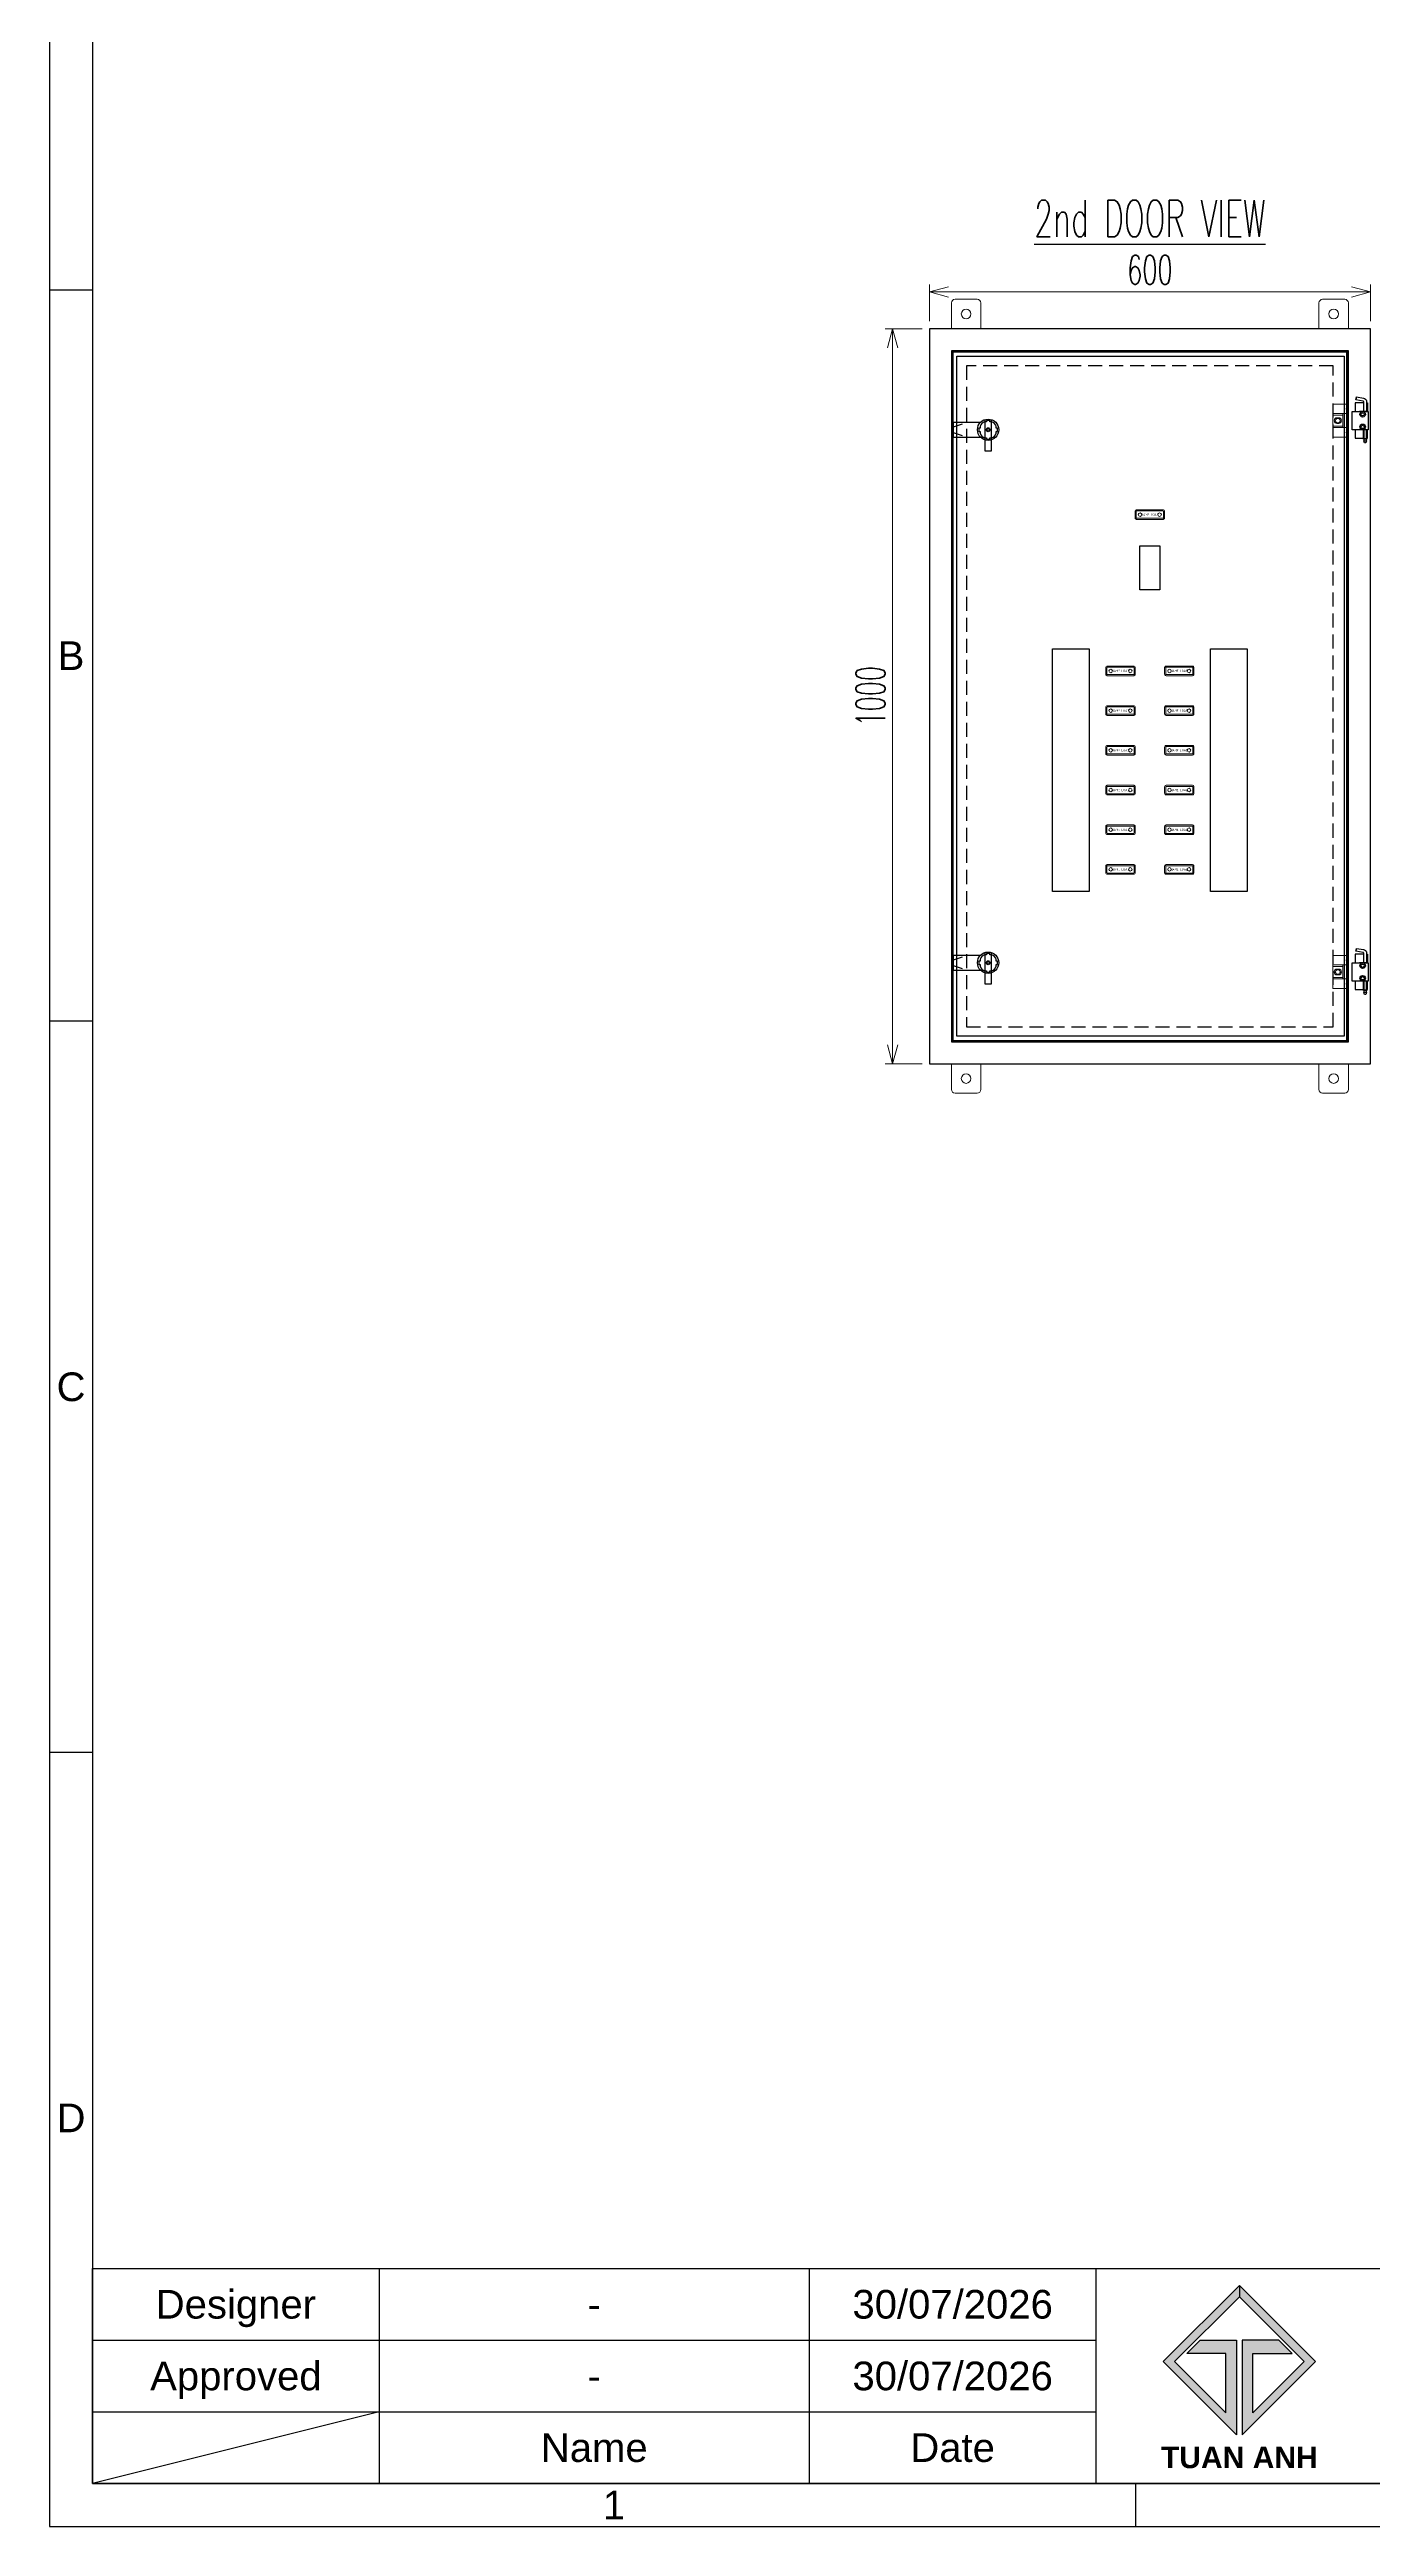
# Model space of a CAD drawing. Header units: millimetres. Extents: x 28713 to 59118, y -54378 to -19615.
# Drawn here: x 33873 to 35673, y -54378 to -51009 of the extents above; entities that cross this region are included whole.
import ezdxf
from ezdxf.enums import TextEntityAlignment as Align

# ---------------------------------------------------------------- set-up
doc = ezdxf.new("R2010")
doc.units = ezdxf.units.MM
doc.header["$LTSCALE"] = 3
doc.linetypes.add('ACAD_ISO04W100', pattern=[30, 24, -3, 0, -3])
doc.linetypes.add('HIDDEN', pattern=[9.525, 6.35, -3.175])
doc.layers.add('0 TĂNG CỨNG', color=7, linetype='Continuous', lineweight=15)
for name, color, linetype in [('@.TEXT', 7, 'Continuous'), ('@.VISIBLE', 7, 'Continuous'), ('centerline', 6, 'ACAD_ISO04W100'), ('dim', 7, 'Continuous'), ('EQUIPMENT', 4, 'Continuous'), ('equipments', 2, 'Continuous')]:
    doc.layers.add(name, color=color, linetype=linetype)
doc.styles.add('Ann_w01', font='romans.shx', dxfattribs={"width": 0.6, "bigfont": 'chineset.shx'})
doc.styles.add('Arial', font='arial.ttf')
doc.styles.add('WD_IEC', font='isocp2.shx')
doc.dimstyles.new('Dim 01_SC20', dxfattribs={"dimscale": 20, "dimtxt": 2, "dimasz": 1.3, "dimexe": 0.5, "dimexo": 0.5, "dimgap": 0.5, "dimtad": 1, "dimdec": 1, "dimzin": 12, "dimdsep": 46, "dimtxsty": 'Ann_w01', "dimblk": 'OPEN30', "dimcen": 1.5, "dimclrd": 6, "dimclre": 6, "dimclrt": 3, "dimadec": 1, "dimazin": 3, "dimtm": 1e-09, "dimtfac": 1, "dimtdec": 1, "dimtix": 1, "dimtmove": 0, "dimatfit": 3, "dimldrblk": 'OPEN30', "dimfxl": 1, "dimtolj": 1, "dimlwd": 20, "dimlwe": 20, "dimarcsym": 0})

# ---------------------------------------------------------------- blocks, each defined once
blk = doc.blocks.new('A$C4dbb82d6')
at = {"layer": '@.VISIBLE'}
h = blk.add_hatch(color=30, dxfattribs=at)
h.dxf.hatch_style = 1
h.paths.add_polyline_path([(0.21, 4.97), (3.62, 1.56), (3.62, 5.97), (1.92, 5.97), (1.3, 5.35), (3.12, 5.35), (3.12, 2.59), (0.74, 4.97), (3.75, 7.98), (3.75, 8.51)])
h = blk.add_hatch(color=150, dxfattribs=at)
h.dxf.hatch_style = 1
h.paths.add_polyline_path([(6.76, 4.97), (4.37, 2.59), (4.37, 5.35), (6.2, 5.35), (5.58, 5.97), (3.88, 5.97), (3.88, 1.56), (7.29, 4.97), (3.75, 8.51), (3.75, 7.98)])
at = {"layer": '@.VISIBLE', "color": 30}
blk.add_lwpolyline([(3.62, 5.97), (3.62, 1.56), (0.21, 4.97), (3.75, 8.51), (3.75, 7.98), (0.74, 4.97), (3.12, 2.59), (3.12, 5.35), (1.3, 5.35), (1.92, 5.97)], close=True, dxfattribs=at)
at = {"layer": '@.VISIBLE', "color": 150}
blk.add_lwpolyline([(3.88, 5.97), (3.88, 1.56), (7.29, 4.97), (3.75, 8.51), (3.75, 7.98), (6.76, 4.97), (4.37, 2.59), (4.37, 5.35), (6.2, 5.35), (5.58, 5.97)], close=True, dxfattribs=at)
at = {"layer": '@.VISIBLE', "color": 30, "insert": (3.75, 0.51), "char_height": 1, "attachment_point": 5, "style": 'Ann_w01'}
blk.add_mtext_dynamic_manual_height_columns('{\\fArial|b1|i0|c0|p34;\\W1;TUAN ANH}', width=7.5, gutter_width=49.6, heights=[0], dxfattribs=at)
blk = doc.blocks.new('KHUNG BAN VE (Made by Tung)')
at = {"layer": '@.VISIBLE', "color": 8}
for p, q in [((3, 156), (0, 156)), ((3, 105), (0, 105)), ((3, 54), (0, 54)), ((23, 18), (23, 3)), ((53, 18), (53, 3)), ((73, 18), (73, 3)), ((3, 13), (73, 13)), ((3, 8), (73, 8)), ((23, 8), (3, 3)), ((75.75, 3), (75.75, 0))]:
    blk.add_line(p, q, dxfattribs=at)
for points in [[(0, 0), (297, 0), (297, 210), (0, 210)], [(3, 3), (294, 3), (294, 207), (3, 207)], [(3, 18), (294, 18), (294, 3), (3, 3)]]:
    blk.add_lwpolyline(points, close=True, dxfattribs=at)
at = {"xscale": 1.5, "yscale": 1.5, "zscale": 1.5}
blk.add_blockref('A$C4dbb82d6', (77.375, 4.041), dxfattribs=at)
at = {"layer": '@.TEXT', "color": 1, "style": 'Arial'}
for s, p in [('B', (1.5, 130.5)), ('C', (1.5, 79.5)), ('D', (1.5, 28.5)), ('30/07/2026', (63, 15.5)), ('30/07/2026', (63, 10.5)), ('1', (39.375, 1.5))]:
    blk.add_text(s, height=2, dxfattribs=at).set_placement(p, align=Align.MIDDLE_CENTER)
at = {"layer": '@.TEXT', "color": 2, "style": 'Arial'}
for s, p in [('Designer', (13, 15.5)), ('Approved', (13, 10.5)), ('Name', (38, 5.5)), ('Date', (63, 5.5))]:
    blk.add_text(s, height=2, dxfattribs=at).set_placement(p, align=Align.MIDDLE_CENTER)
at = {"layer": '@.TEXT', "color": 1, "style": 'Arial'}
for tag, height, p in [('DESIGNER_NAME', 2, (38, 15.5)), ('PROJECT_CODE', 2, (258.5, 15.5)), ('SCALE', 2, (289, 15.5)), ('APPROVED_NAME', 2, (38, 10.5)), ('CUSTOMER_NAME', 2, (258.5, 10.5)), ('PAGE', 2, (289, 10.5)), ('DRAWING_NAME', 4, (173, 8)), ('TOTAL', 2, (289, 5.5))]:
    blk.add_attdef(tag, text='', height=height, dxfattribs=at).set_placement(p, align=Align.MIDDLE_CENTER)
blk = doc.blocks.new('_Open30')
at = {"color": 0, "linetype": 'ByBlock', "lineweight": -2}
for p, q in [((-1, 0.27), (0, 0)), ((0, 0), (-1, -0.27)), ((0, 0), (-1, 0))]:
    blk.add_line(p, q, dxfattribs=at)
blk = doc.blocks.new('*D32')
at = {"layer": '@.VISIBLE', "color": 6, "lineweight": 20, "transparency": 16777216}
for p, q in [((35060.3, -51388.4), (35010.3, -51388.4)), ((35020.3, -52362.4), (35020.3, -51414.4)), ((35060.3, -52388.4), (35010.3, -52388.4))]:
    blk.add_line(p, q, dxfattribs=at)
at = {"layer": 'Defpoints', "color": 0, "transparency": 16777216}
for p in [(35020.3, -51388.4), (35070.3, -51388.4), (35070.3, -52388.4)]:
    blk.add_point(p, dxfattribs=at)
at = {"layer": '@.VISIBLE', "color": 6, "lineweight": 20, "transparency": 16777216, "xscale": 26, "yscale": 26, "zscale": 26}
for p, rotation in [((35020.3, -51388.4), 90), ((35020.3, -52388.4), 270)]:
    blk.add_blockref('_Open30', p, dxfattribs=dict(at, rotation=rotation))
at = {"layer": '@.VISIBLE', "color": 3, "transparency": 16777216, "insert": (34990.3, -51888.4), "char_height": 40, "attachment_point": 5, "rotation": 90, "style": 'Ann_w01'}
blk.add_mtext('\\A1;1000', dxfattribs=at)
blk = doc.blocks.new('*D33')
at = {"layer": '@.VISIBLE', "color": 6, "lineweight": 20, "transparency": 16777216}
for p, q in [((35070.3, -51378.4), (35070.3, -51328.4)), ((35096.3, -51338.4), (35644.3, -51338.4)), ((35670.3, -51378.4), (35670.3, -51328.4))]:
    blk.add_line(p, q, dxfattribs=at)
at = {"layer": 'Defpoints', "color": 0, "transparency": 16777216}
for p in [(35670.3, -51338.4), (35070.3, -51388.4), (35670.3, -51388.4)]:
    blk.add_point(p, dxfattribs=at)
at = {"layer": '@.VISIBLE', "color": 6, "lineweight": 20, "transparency": 16777216, "xscale": 26, "yscale": 26, "zscale": 26, "rotation": 180}
blk.add_blockref('_Open30', (35070.3, -51338.4), dxfattribs=at)
at = {"layer": '@.VISIBLE', "color": 6, "lineweight": 20, "transparency": 16777216, "xscale": 26, "yscale": 26, "zscale": 26}
blk.add_blockref('_Open30', (35670.3, -51338.4), dxfattribs=at)
at = {"layer": '@.VISIBLE', "color": 3, "transparency": 16777216, "insert": (35370.3, -51308.4), "char_height": 40, "attachment_point": 5, "style": 'Ann_w01'}
blk.add_mtext('\\A1;600', dxfattribs=at)

msp = doc.modelspace()

# ---------------------------------------------------------------- linework, layer by layer
at = {"color": 7, "lineweight": 9}
for points in [[(35388.15, -51634.78), (35352.15, -51634.78, 0.4142136), (35350.15, -51636.78), (35350.15, -51645.78, 0.4142136), (35352.15, -51647.78), (35388.15, -51647.78, 0.4142136), (35390.15, -51645.78), (35390.15, -51636.78, 0.4142136)], [(35388.15, -51634.78), (35352.15, -51634.78, 0.4142136), (35350.15, -51636.78), (35350.15, -51645.78, 0.4142136), (35352.15, -51647.78), (35388.15, -51647.78, 0.4142136), (35390.15, -51645.78), (35390.15, -51636.78, 0.4142136)], [(35348.27, -51847.43), (35312.27, -51847.43, 0.4142136), (35310.27, -51849.43), (35310.27, -51858.43, 0.4142136), (35312.27, -51860.43), (35348.27, -51860.43, 0.4142136), (35350.27, -51858.43), (35350.27, -51849.43, 0.4142136)], [(35348.27, -51847.43), (35312.27, -51847.43, 0.4142136), (35310.27, -51849.43), (35310.27, -51858.43, 0.4142136), (35312.27, -51860.43), (35348.27, -51860.43, 0.4142136), (35350.27, -51858.43), (35350.27, -51849.43, 0.4142136)], [(35392.26, -51847.43), (35428.26, -51847.43, -0.4142136), (35430.26, -51849.43), (35430.26, -51858.43, -0.4142136), (35428.26, -51860.43), (35392.26, -51860.43, -0.4142136), (35390.26, -51858.43), (35390.26, -51849.43, -0.4142136)], [(35392.26, -51847.43), (35428.26, -51847.43, -0.4142136), (35430.26, -51849.43), (35430.26, -51858.43, -0.4142136), (35428.26, -51860.43), (35392.26, -51860.43, -0.4142136), (35390.26, -51858.43), (35390.26, -51849.43, -0.4142136)], [(35348.27, -51901.43), (35312.27, -51901.43, 0.4142136), (35310.27, -51903.43), (35310.27, -51912.43, 0.4142136), (35312.27, -51914.43), (35348.27, -51914.43, 0.4142136), (35350.27, -51912.43), (35350.27, -51903.43, 0.4142136)], [(35348.27, -51901.43), (35312.27, -51901.43, 0.4142136), (35310.27, -51903.43), (35310.27, -51912.43, 0.4142136), (35312.27, -51914.43), (35348.27, -51914.43, 0.4142136), (35350.27, -51912.43), (35350.27, -51903.43, 0.4142136)], [(35392.26, -51901.43), (35428.26, -51901.43, -0.4142136), (35430.26, -51903.43), (35430.26, -51912.43, -0.4142136), (35428.26, -51914.43), (35392.26, -51914.43, -0.4142136), (35390.26, -51912.43), (35390.26, -51903.43, -0.4142136)], [(35392.26, -51901.43), (35428.26, -51901.43, -0.4142136), (35430.26, -51903.43), (35430.26, -51912.43, -0.4142136), (35428.26, -51914.43), (35392.26, -51914.43, -0.4142136), (35390.26, -51912.43), (35390.26, -51903.43, -0.4142136)], [(35348.27, -51955.43), (35312.27, -51955.43, 0.4142136), (35310.27, -51957.43), (35310.27, -51966.43, 0.4142136), (35312.27, -51968.43), (35348.27, -51968.43, 0.4142136), (35350.27, -51966.43), (35350.27, -51957.43, 0.4142136)], [(35348.27, -51955.43), (35312.27, -51955.43, 0.4142136), (35310.27, -51957.43), (35310.27, -51966.43, 0.4142136), (35312.27, -51968.43), (35348.27, -51968.43, 0.4142136), (35350.27, -51966.43), (35350.27, -51957.43, 0.4142136)], [(35392.26, -51955.43), (35428.26, -51955.43, -0.4142136), (35430.26, -51957.43), (35430.26, -51966.43, -0.4142136), (35428.26, -51968.43), (35392.26, -51968.43, -0.4142136), (35390.26, -51966.43), (35390.26, -51957.43, -0.4142136)], [(35392.26, -51955.43), (35428.26, -51955.43, -0.4142136), (35430.26, -51957.43), (35430.26, -51966.43, -0.4142136), (35428.26, -51968.43), (35392.26, -51968.43, -0.4142136), (35390.26, -51966.43), (35390.26, -51957.43, -0.4142136)], [(35348.27, -52009.43), (35312.27, -52009.43, 0.4142136), (35310.27, -52011.43), (35310.27, -52020.43, 0.4142136), (35312.27, -52022.43), (35348.27, -52022.43, 0.4142136), (35350.27, -52020.43), (35350.27, -52011.43, 0.4142136)], [(35348.27, -52009.43), (35312.27, -52009.43, 0.4142136), (35310.27, -52011.43), (35310.27, -52020.43, 0.4142136), (35312.27, -52022.43), (35348.27, -52022.43, 0.4142136), (35350.27, -52020.43), (35350.27, -52011.43, 0.4142136)], [(35392.26, -52009.43), (35428.26, -52009.43, -0.4142136), (35430.26, -52011.43), (35430.26, -52020.43, -0.4142136), (35428.26, -52022.43), (35392.26, -52022.43, -0.4142136), (35390.26, -52020.43), (35390.26, -52011.43, -0.4142136)], [(35392.26, -52009.43), (35428.26, -52009.43, -0.4142136), (35430.26, -52011.43), (35430.26, -52020.43, -0.4142136), (35428.26, -52022.43), (35392.26, -52022.43, -0.4142136), (35390.26, -52020.43), (35390.26, -52011.43, -0.4142136)], [(35348.27, -52063.43), (35312.27, -52063.43, 0.4142136), (35310.27, -52065.43), (35310.27, -52074.43, 0.4142136), (35312.27, -52076.43), (35348.27, -52076.43, 0.4142136), (35350.27, -52074.43), (35350.27, -52065.43, 0.4142136)], [(35348.27, -52063.43), (35312.27, -52063.43, 0.4142136), (35310.27, -52065.43), (35310.27, -52074.43, 0.4142136), (35312.27, -52076.43), (35348.27, -52076.43, 0.4142136), (35350.27, -52074.43), (35350.27, -52065.43, 0.4142136)], [(35392.26, -52063.43), (35428.26, -52063.43, -0.4142136), (35430.26, -52065.43), (35430.26, -52074.43, -0.4142136), (35428.26, -52076.43), (35392.26, -52076.43, -0.4142136), (35390.26, -52074.43), (35390.26, -52065.43, -0.4142136)], [(35392.26, -52063.43), (35428.26, -52063.43, -0.4142136), (35430.26, -52065.43), (35430.26, -52074.43, -0.4142136), (35428.26, -52076.43), (35392.26, -52076.43, -0.4142136), (35390.26, -52074.43), (35390.26, -52065.43, -0.4142136)], [(35348.27, -52117.43), (35312.27, -52117.43, 0.4142136), (35310.27, -52119.43), (35310.27, -52128.43, 0.4142136), (35312.27, -52130.43), (35348.27, -52130.43, 0.4142136), (35350.27, -52128.43), (35350.27, -52119.43, 0.4142136)], [(35348.27, -52117.43), (35312.27, -52117.43, 0.4142136), (35310.27, -52119.43), (35310.27, -52128.43, 0.4142136), (35312.27, -52130.43), (35348.27, -52130.43, 0.4142136), (35350.27, -52128.43), (35350.27, -52119.43, 0.4142136)], [(35392.26, -52117.43), (35428.26, -52117.43, -0.4142136), (35430.26, -52119.43), (35430.26, -52128.43, -0.4142136), (35428.26, -52130.43), (35392.26, -52130.43, -0.4142136), (35390.26, -52128.43), (35390.26, -52119.43, -0.4142136)], [(35392.26, -52117.43), (35428.26, -52117.43, -0.4142136), (35430.26, -52119.43), (35430.26, -52128.43, -0.4142136), (35428.26, -52130.43), (35392.26, -52130.43, -0.4142136), (35390.26, -52128.43), (35390.26, -52119.43, -0.4142136)]]:
    msp.add_lwpolyline(points, format="xyb", close=True, dxfattribs=at)
at = {"color": 6, "linetype": 'HIDDEN', "lineweight": 9, "ltscale": 10}
for points in [[(35388.15, -51636.28), (35352.15, -51636.28, 0.4142136), (35351.65, -51636.78), (35351.65, -51645.78, 0.4142136), (35352.15, -51646.28), (35388.15, -51646.28, 0.4142136), (35388.65, -51645.78), (35388.65, -51636.78, 0.4142136)], [(35388.15, -51636.28), (35352.15, -51636.28, 0.4142136), (35351.65, -51636.78), (35351.65, -51645.78, 0.4142136), (35352.15, -51646.28), (35388.15, -51646.28, 0.4142136), (35388.65, -51645.78), (35388.65, -51636.78, 0.4142136)], [(35348.27, -51848.93), (35312.27, -51848.93, 0.4142136), (35311.77, -51849.43), (35311.77, -51858.43, 0.4142136), (35312.27, -51858.93), (35348.27, -51858.93, 0.4142136), (35348.77, -51858.43), (35348.77, -51849.43, 0.4142136)], [(35348.27, -51848.93), (35312.27, -51848.93, 0.4142136), (35311.77, -51849.43), (35311.77, -51858.43, 0.4142136), (35312.27, -51858.93), (35348.27, -51858.93, 0.4142136), (35348.77, -51858.43), (35348.77, -51849.43, 0.4142136)], [(35392.26, -51848.93), (35428.26, -51848.93, -0.4142136), (35428.76, -51849.43), (35428.76, -51858.43, -0.4142136), (35428.26, -51858.93), (35392.26, -51858.93, -0.4142136), (35391.76, -51858.43), (35391.76, -51849.43, -0.4142136)], [(35392.26, -51848.93), (35428.26, -51848.93, -0.4142136), (35428.76, -51849.43), (35428.76, -51858.43, -0.4142136), (35428.26, -51858.93), (35392.26, -51858.93, -0.4142136), (35391.76, -51858.43), (35391.76, -51849.43, -0.4142136)], [(35348.27, -51902.93), (35312.27, -51902.93, 0.4142136), (35311.77, -51903.43), (35311.77, -51912.43, 0.4142136), (35312.27, -51912.93), (35348.27, -51912.93, 0.4142136), (35348.77, -51912.43), (35348.77, -51903.43, 0.4142136)], [(35348.27, -51902.93), (35312.27, -51902.93, 0.4142136), (35311.77, -51903.43), (35311.77, -51912.43, 0.4142136), (35312.27, -51912.93), (35348.27, -51912.93, 0.4142136), (35348.77, -51912.43), (35348.77, -51903.43, 0.4142136)], [(35392.26, -51902.93), (35428.26, -51902.93, -0.4142136), (35428.76, -51903.43), (35428.76, -51912.43, -0.4142136), (35428.26, -51912.93), (35392.26, -51912.93, -0.4142136), (35391.76, -51912.43), (35391.76, -51903.43, -0.4142136)], [(35392.26, -51902.93), (35428.26, -51902.93, -0.4142136), (35428.76, -51903.43), (35428.76, -51912.43, -0.4142136), (35428.26, -51912.93), (35392.26, -51912.93, -0.4142136), (35391.76, -51912.43), (35391.76, -51903.43, -0.4142136)], [(35348.27, -51956.93), (35312.27, -51956.93, 0.4142136), (35311.77, -51957.43), (35311.77, -51966.43, 0.4142136), (35312.27, -51966.93), (35348.27, -51966.93, 0.4142136), (35348.77, -51966.43), (35348.77, -51957.43, 0.4142136)], [(35348.27, -51956.93), (35312.27, -51956.93, 0.4142136), (35311.77, -51957.43), (35311.77, -51966.43, 0.4142136), (35312.27, -51966.93), (35348.27, -51966.93, 0.4142136), (35348.77, -51966.43), (35348.77, -51957.43, 0.4142136)], [(35392.26, -51956.93), (35428.26, -51956.93, -0.4142136), (35428.76, -51957.43), (35428.76, -51966.43, -0.4142136), (35428.26, -51966.93), (35392.26, -51966.93, -0.4142136), (35391.76, -51966.43), (35391.76, -51957.43, -0.4142136)], [(35392.26, -51956.93), (35428.26, -51956.93, -0.4142136), (35428.76, -51957.43), (35428.76, -51966.43, -0.4142136), (35428.26, -51966.93), (35392.26, -51966.93, -0.4142136), (35391.76, -51966.43), (35391.76, -51957.43, -0.4142136)], [(35348.27, -52010.93), (35312.27, -52010.93, 0.4142136), (35311.77, -52011.43), (35311.77, -52020.43, 0.4142136), (35312.27, -52020.93), (35348.27, -52020.93, 0.4142136), (35348.77, -52020.43), (35348.77, -52011.43, 0.4142136)], [(35348.27, -52010.93), (35312.27, -52010.93, 0.4142136), (35311.77, -52011.43), (35311.77, -52020.43, 0.4142136), (35312.27, -52020.93), (35348.27, -52020.93, 0.4142136), (35348.77, -52020.43), (35348.77, -52011.43, 0.4142136)], [(35392.26, -52010.93), (35428.26, -52010.93, -0.4142136), (35428.76, -52011.43), (35428.76, -52020.43, -0.4142136), (35428.26, -52020.93), (35392.26, -52020.93, -0.4142136), (35391.76, -52020.43), (35391.76, -52011.43, -0.4142136)], [(35392.26, -52010.93), (35428.26, -52010.93, -0.4142136), (35428.76, -52011.43), (35428.76, -52020.43, -0.4142136), (35428.26, -52020.93), (35392.26, -52020.93, -0.4142136), (35391.76, -52020.43), (35391.76, -52011.43, -0.4142136)], [(35348.27, -52064.93), (35312.27, -52064.93, 0.4142136), (35311.77, -52065.43), (35311.77, -52074.43, 0.4142136), (35312.27, -52074.93), (35348.27, -52074.93, 0.4142136), (35348.77, -52074.43), (35348.77, -52065.43, 0.4142136)], [(35348.27, -52064.93), (35312.27, -52064.93, 0.4142136), (35311.77, -52065.43), (35311.77, -52074.43, 0.4142136), (35312.27, -52074.93), (35348.27, -52074.93, 0.4142136), (35348.77, -52074.43), (35348.77, -52065.43, 0.4142136)], [(35392.26, -52064.93), (35428.26, -52064.93, -0.4142136), (35428.76, -52065.43), (35428.76, -52074.43, -0.4142136), (35428.26, -52074.93), (35392.26, -52074.93, -0.4142136), (35391.76, -52074.43), (35391.76, -52065.43, -0.4142136)], [(35392.26, -52064.93), (35428.26, -52064.93, -0.4142136), (35428.76, -52065.43), (35428.76, -52074.43, -0.4142136), (35428.26, -52074.93), (35392.26, -52074.93, -0.4142136), (35391.76, -52074.43), (35391.76, -52065.43, -0.4142136)], [(35348.27, -52118.93), (35312.27, -52118.93, 0.4142136), (35311.77, -52119.43), (35311.77, -52128.43, 0.4142136), (35312.27, -52128.93), (35348.27, -52128.93, 0.4142136), (35348.77, -52128.43), (35348.77, -52119.43, 0.4142136)], [(35348.27, -52118.93), (35312.27, -52118.93, 0.4142136), (35311.77, -52119.43), (35311.77, -52128.43, 0.4142136), (35312.27, -52128.93), (35348.27, -52128.93, 0.4142136), (35348.77, -52128.43), (35348.77, -52119.43, 0.4142136)], [(35392.26, -52118.93), (35428.26, -52118.93, -0.4142136), (35428.76, -52119.43), (35428.76, -52128.43, -0.4142136), (35428.26, -52128.93), (35392.26, -52128.93, -0.4142136), (35391.76, -52128.43), (35391.76, -52119.43, -0.4142136)], [(35392.26, -52118.93), (35428.26, -52118.93, -0.4142136), (35428.76, -52119.43), (35428.76, -52128.43, -0.4142136), (35428.26, -52128.93), (35392.26, -52128.93, -0.4142136), (35391.76, -52128.43), (35391.76, -52119.43, -0.4142136)]]:
    msp.add_lwpolyline(points, format="xyb", close=True, dxfattribs=at)
for points in [[(35356.76, -51683.93), (35383.76, -51683.93), (35383.76, -51743.43), (35356.76, -51743.43)], [(35237.77, -51823.93), (35287.77, -51823.93), (35287.77, -52153.93), (35237.77, -52153.93)], [(35452.68, -51823.93), (35502.68, -51823.93), (35502.68, -52153.93), (35452.68, -52153.93)]]:
    msp.add_lwpolyline(points, close=True)
at = {"linetype": 'ByBlock', "lineweight": 9}
for centre in [(35356.85, -51641.28), (35383.45, -51641.28), (35316.97, -51853.93), (35343.57, -51853.93), (35396.96, -51853.93), (35423.56, -51853.93), (35316.97, -51907.93), (35343.57, -51907.93), (35396.96, -51907.93), (35423.56, -51907.93), (35316.97, -51961.93), (35343.57, -51961.93), (35396.96, -51961.93), (35423.56, -51961.93), (35316.97, -52015.93), (35343.57, -52015.93), (35396.96, -52015.93), (35423.56, -52015.93), (35316.97, -52069.93), (35343.57, -52069.93), (35396.96, -52069.93), (35423.56, -52069.93), (35316.97, -52123.93), (35343.57, -52123.93), (35396.96, -52123.93), (35423.56, -52123.93)]:
    msp.add_circle(centre, 2.4, dxfattribs=at)
at = {"layer": '0 TĂNG CỨNG'}
for points in [[(35140.26, -51388.43), (35100.26, -51388.43), (35100.26, -51353.43, -0.4142136), (35105.26, -51348.43), (35135.26, -51348.43, -0.4142136), (35140.26, -51353.43)], [(35600.26, -51388.43), (35640.26, -51388.43), (35640.26, -51353.43, 0.4142136), (35635.26, -51348.43), (35605.26, -51348.43, 0.4142136), (35600.26, -51353.43)], [(35140.26, -52388.43), (35100.26, -52388.43), (35100.26, -52423.43, 0.4142136), (35105.26, -52428.43), (35135.26, -52428.43, 0.4142136), (35140.26, -52423.43)], [(35600.26, -52388.43), (35640.26, -52388.43), (35640.26, -52423.43, -0.4142136), (35635.26, -52428.43), (35605.26, -52428.43, -0.4142136), (35600.26, -52423.43)]]:
    msp.add_lwpolyline(points, format="xyb", close=True, dxfattribs=at)
for centre in [(35120.26, -51368.43), (35620.26, -51368.43), (35120.26, -52408.43), (35620.26, -52408.43)]:
    msp.add_circle(centre, 6.5, dxfattribs=at)
at = {"layer": '@.VISIBLE'}
for points in [[(35070.26, -52388.43), (35670.26, -52388.43), (35670.26, -51388.43), (35070.26, -51388.43)], [(35100.26, -52358.43), (35640.26, -52358.43), (35640.26, -51418.43), (35100.26, -51418.43)]]:
    msp.add_lwpolyline(points, close=True, dxfattribs=at)
at = {"layer": '@.VISIBLE', "color": 6}
for points in [[(35100.76, -52357.93), (35639.76, -52357.93), (35639.76, -51418.93), (35100.76, -51418.93)], [(35102.26, -52356.43), (35638.26, -52356.43), (35638.26, -51420.43), (35102.26, -51420.43)]]:
    msp.add_lwpolyline(points, close=True, dxfattribs=at)
at = {"layer": '@.VISIBLE', "color": 4}
msp.add_lwpolyline([(35107.76, -51425.93), (35634.76, -51425.93), (35634.76, -52350.93), (35107.76, -52350.93)], close=True, dxfattribs=at)
at = {"layer": '@.VISIBLE', "color": 6, "linetype": 'HIDDEN'}
msp.add_lwpolyline([(35120.76, -52337.93), (35619.76, -52337.93), (35619.76, -51438.93), (35120.76, -51438.93)], close=True, dxfattribs=at)
at = {"layer": '@.VISIBLE', "color": 4}
for points in [[(35620.96, -51513.43), (35620.96, -51513.43, 0.4142136), (35624.46, -51516.93), (35627.46, -51516.93, 0.4142136), (35630.96, -51513.43), (35630.96, -51513.43, 0.4142136), (35627.46, -51509.93), (35624.46, -51509.93, 0.4142136)], [(35620.96, -52263.43), (35620.96, -52263.43, 0.4142136), (35624.46, -52266.93), (35627.46, -52266.93, 0.4142136), (35630.96, -52263.43), (35630.96, -52263.43, 0.4142136), (35627.46, -52259.93), (35624.46, -52259.93, 0.4142136)]]:
    msp.add_lwpolyline(points, format="xyb", close=True, dxfattribs=at)
at = {"layer": 'centerline', "lineweight": 0}
for p, q in [((35638.76, -51497.43), (35636.76, -51497.43)), ((35638.76, -51529.43), (35636.76, -51529.43)), ((35638.76, -52247.43), (35636.76, -52247.43)), ((35638.76, -52279.43), (35636.76, -52279.43))]:
    msp.add_line(p, q, dxfattribs=at)
at = {"layer": 'EQUIPMENT', "linetype": 'Continuous'}
for points in [[(35661.16, -51500.93), (35661.16, -51487.98), (35660.98, -51487.52), (35660.7, -51487.16), (35660.25, -51486.97), (35650.5, -51485.24), (35650.78, -51483.33), (35651.14, -51481.33), (35650.5, -51485.24)], [(35651.14, -51481.33), (35660.98, -51483.06), (35662.34, -51483.51), (35663.44, -51484.24), (35664.35, -51485.34), (35664.89, -51486.61), (35665.08, -51487.98), (35665.08, -51500.93)], [(35661.16, -51489.43), (35649.66, -51489.43), (35649.66, -51500.93)], [(35665.08, -51489.43), (35666.16, -51489.43), (35666.16, -51500.84), (35655.42, -51500.84), (35655.42, -51500.93)], [(35661.07, -51489.43), (35661.07, -51500.84)], [(35649.66, -51525.93), (35649.66, -51537.43), (35661.16, -51537.43)], [(35665.08, -51537.43), (35666.16, -51537.43), (35666.16, -51526.03), (35655.42, -51526.03), (35655.42, -51525.93)], [(35661.07, -51537.43), (35661.07, -51526.03)], [(35661.16, -51525.93), (35661.16, -51537.89), (35665.08, -51537.89), (35665.08, -51525.93)], [(35665.08, -51540.9), (35665.08, -51538.62), (35661.16, -51538.62), (35661.16, -51540.9)], [(35661.71, -51537.89), (35661.71, -51537.98)], [(35661.71, -51538.53), (35661.71, -51538.62)], [(35664.53, -51537.89), (35664.53, -51537.98)], [(35664.53, -51538.53), (35664.53, -51538.62)], [(35665.17, -51537.43), (35665.17, -51526.03)], [(35661.16, -52239.43), (35649.66, -52239.43), (35649.66, -52250.93)], [(35661.16, -52250.93), (35661.16, -52237.98), (35660.98, -52237.52), (35660.7, -52237.16), (35660.25, -52236.97), (35650.5, -52235.24), (35650.78, -52233.33), (35651.14, -52231.33), (35650.5, -52235.24)], [(35651.14, -52231.33), (35660.98, -52233.06), (35662.34, -52233.51), (35663.44, -52234.24), (35664.35, -52235.34), (35664.89, -52236.61), (35665.08, -52237.98), (35665.08, -52250.93)], [(35665.08, -52239.43), (35666.16, -52239.43), (35666.16, -52250.84), (35655.42, -52250.84), (35655.42, -52250.93)], [(35661.07, -52239.43), (35661.07, -52250.84)], [(35649.66, -52275.93), (35649.66, -52287.43), (35661.16, -52287.43)], [(35665.08, -52287.43), (35666.16, -52287.43), (35666.16, -52276.03), (35655.42, -52276.03), (35655.42, -52275.93)], [(35661.07, -52287.43), (35661.07, -52276.03)], [(35661.16, -52275.93), (35661.16, -52287.89), (35665.08, -52287.89), (35665.08, -52275.93)], [(35665.08, -52290.9), (35665.08, -52288.62), (35661.16, -52288.62), (35661.16, -52290.9)], [(35661.71, -52287.89), (35661.71, -52287.98)], [(35661.71, -52288.53), (35661.71, -52288.62)], [(35664.53, -52287.89), (35664.53, -52287.98)], [(35664.53, -52288.53), (35664.53, -52288.62)], [(35665.17, -52287.43), (35665.17, -52276.03)]]:
    msp.add_lwpolyline(points, dxfattribs=at)
at = {"layer": 'EQUIPMENT', "color": 8}
for points in [[(35139.26, -51521.14), (35139.26, -51523.68), (35137.71, -51523.68, 0.0889332), (35137.71, -51528.18), (35139.26, -51528.18), (35139.26, -51530.73, 0.1893455), (35145.47, -51536.93), (35148.01, -51536.93), (35148.01, -51538.48, 0.0889332), (35152.51, -51538.48), (35152.51, -51536.93), (35155.06, -51536.93, 0.1893455), (35161.26, -51530.73), (35161.26, -51528.18), (35162.81, -51528.18, 0.0889332), (35162.81, -51523.68), (35161.26, -51523.68), (35161.26, -51521.14, 0.1893455), (35155.06, -51514.93), (35152.51, -51514.93), (35152.51, -51513.38, 0.0889332), (35148.01, -51513.38), (35148.01, -51514.93), (35145.47, -51514.93, 0.1893455)], [(35139.26, -52246.14), (35139.26, -52248.68), (35137.71, -52248.68, 0.0889332), (35137.71, -52253.18), (35139.26, -52253.18), (35139.26, -52255.73, 0.1893455), (35145.47, -52261.93), (35148.01, -52261.93), (35148.01, -52263.48, 0.0889332), (35152.51, -52263.48), (35152.51, -52261.93), (35155.06, -52261.93, 0.1893455), (35161.26, -52255.73), (35161.26, -52253.18), (35162.81, -52253.18, 0.0889332), (35162.81, -52248.68), (35161.26, -52248.68), (35161.26, -52246.14, 0.1893455), (35155.06, -52239.93), (35152.51, -52239.93), (35152.51, -52238.38, 0.0889332), (35148.01, -52238.38), (35148.01, -52239.93), (35145.47, -52239.93, 0.1893455)]]:
    msp.add_lwpolyline(points, format="xyb", close=True, dxfattribs=at)
at = {"layer": 'EQUIPMENT'}
for points in [[(35145.76, -51512.15), (35145.76, -51554.43), (35154.76, -51554.43), (35154.76, -51512.15)], [(35139.76, -51515.93), (35102.76, -51515.93), (35102.76, -51535.93), (35139.76, -51535.93)], [(35114.72, -51518.09), (35102.76, -51522.2)], [(35102.76, -51529.67), (35114.72, -51533.78)], [(35149.46, -51523.39), (35149.46, -51525.13), (35147.71, -51525.13)], [(35149.46, -51528.48), (35149.46, -51526.73), (35147.71, -51526.73)], [(35151.06, -51523.39), (35151.06, -51525.13), (35152.81, -51525.13)], [(35151.06, -51528.48), (35151.06, -51526.73), (35152.81, -51526.73)], [(35139.76, -52240.93), (35102.76, -52240.93), (35102.76, -52260.93), (35139.76, -52260.93)], [(35114.72, -52243.09), (35102.76, -52247.2)], [(35102.76, -52254.67), (35114.72, -52258.78)], [(35145.76, -52237.15), (35145.76, -52279.43), (35154.76, -52279.43), (35154.76, -52237.15)], [(35149.46, -52248.39), (35149.46, -52250.13), (35147.71, -52250.13)], [(35149.46, -52253.48), (35149.46, -52251.73), (35147.71, -52251.73)], [(35151.06, -52248.39), (35151.06, -52250.13), (35152.81, -52250.13)], [(35151.06, -52253.48), (35151.06, -52251.73), (35152.81, -52251.73)]]:
    msp.add_lwpolyline(points, dxfattribs=at)
at = {"layer": 'EQUIPMENT', "color": 8, "linetype": 'Continuous'}
for points in [[(35645.66, -51525.93), (35645.66, -51500.93), (35667.26, -51500.93), (35667.26, -51525.93)], [(35645.66, -52275.93), (35645.66, -52250.93), (35667.26, -52250.93), (35667.26, -52275.93)]]:
    msp.add_lwpolyline(points, close=True, dxfattribs=at)
at = {"layer": 'EQUIPMENT', "linetype": 'Continuous'}
for points in [[(35660.79, -51537.98), (35665.44, -51537.98), (35665.44, -51538.53), (35660.79, -51538.53)], [(35662.07, -51543.9), (35661.16, -51540.9), (35665.08, -51540.9), (35664.17, -51543.9)], [(35660.79, -52287.98), (35665.44, -52287.98), (35665.44, -52288.53), (35660.79, -52288.53)], [(35662.07, -52293.9), (35661.16, -52290.9), (35665.08, -52290.9), (35664.17, -52293.9)]]:
    msp.add_lwpolyline(points, close=True, dxfattribs=at)
at = {"layer": 'EQUIPMENT'}
for centre, radius in [((35150.26, -51525.93), 14.5), ((35150.26, -51525.93), 2.67), ((35150.26, -52250.93), 14.5), ((35150.26, -52250.93), 2.67)]:
    msp.add_circle(centre, radius, dxfattribs=at)
at = {"layer": 'EQUIPMENT', "color": 8, "linetype": 'Continuous'}
for centre, radius in [((35659.66, -51504.93), 3.75), ((35659.66, -51504.93), 2.25), ((35659.66, -51521.93), 3.75), ((35659.66, -51521.93), 2.25), ((35659.66, -52254.93), 3.75), ((35659.66, -52254.93), 2.25), ((35659.66, -52271.93), 3.75), ((35659.66, -52271.93), 2.25)]:
    msp.add_circle(centre, radius, dxfattribs=at)
at = {"layer": 'equipments', "lineweight": 0}
for p, q in [((35632.96, -51503.93), (35618.96, -51503.93)), ((35637.76, -51503.93), (35618.96, -51503.93)), ((35632.96, -51505.93), (35618.96, -51505.93)), ((35632.96, -51520.93), (35618.96, -51520.93)), ((35632.96, -51522.93), (35618.96, -51522.93)), ((35637.76, -51522.93), (35618.96, -51522.93)), ((35632.96, -52253.93), (35618.96, -52253.93)), ((35637.76, -52253.93), (35618.96, -52253.93)), ((35632.96, -52255.93), (35618.96, -52255.93)), ((35632.96, -52270.93), (35618.96, -52270.93)), ((35632.96, -52272.93), (35618.96, -52272.93)), ((35637.76, -52272.93), (35618.96, -52272.93))]:
    msp.add_line(p, q, dxfattribs=at)
for points in [[(35637.76, -51503.93), (35637.76, -51490.93), (35618.96, -51490.93), (35618.96, -51535.93), (35637.76, -51535.93), (35637.76, -51522.93)], [(35632.96, -51520.93), (35632.96, -51520.93), (35632.96, -51505.93), (35632.96, -51505.93)], [(35637.76, -52253.93), (35637.76, -52240.93), (35618.96, -52240.93), (35618.96, -52285.93), (35637.76, -52285.93), (35637.76, -52272.93)], [(35632.96, -52270.93), (35632.96, -52270.93), (35632.96, -52255.93), (35632.96, -52255.93)]]:
    msp.add_lwpolyline(points, dxfattribs=at)
for points in [[(35632.96, -51503.93), (35618.96, -51503.93), (35618.96, -51505.93), (35632.96, -51505.93)], [(35632.96, -51522.93), (35618.96, -51522.93), (35618.96, -51520.93), (35632.96, -51520.93)], [(35632.96, -52253.93), (35618.96, -52253.93), (35618.96, -52255.93), (35632.96, -52255.93)], [(35632.96, -52272.93), (35618.96, -52272.93), (35618.96, -52270.93), (35632.96, -52270.93)]]:
    msp.add_lwpolyline(points, close=True, dxfattribs=at)
for centre in [(35625.96, -51513.43), (35625.96, -52263.43)]:
    msp.add_circle(centre, 3, dxfattribs=at)

# ---------------------------------------------------------------- block references
at = {"layer": '@.VISIBLE'}
ref = msp.add_blockref('KHUNG BAN VE (Made by Tung)', (33873.47, -54377.92), dxfattribs=dict(at, xscale=19.5, yscale=19.5, zscale=19.5))
ref.add_attrib('APPROVED_NAME', '-', dxfattribs={"layer": '@.TEXT', "color": 1, "height": 39, "style": 'Arial'}).set_placement((34614.47, -54173.17), align=Align.MIDDLE_CENTER)
ref.add_attrib('DESIGNER_NAME', '-', dxfattribs={"layer": '@.TEXT', "color": 1, "height": 39, "style": 'Arial'}).set_placement((34614.47, -54075.67), align=Align.MIDDLE_CENTER)

# ---------------------------------------------------------------- texts
at = {"style": 'WD_IEC', "width": 0.9}
for p in [(35370.28, -51641.3), (35370.28, -51641.3), (35330.4, -51853.95), (35330.4, -51853.95), (35410.13, -51853.95), (35410.13, -51853.95), (35330.4, -51907.95), (35330.4, -51907.95), (35410.13, -51907.95), (35410.13, -51907.95), (35330.4, -51961.95), (35330.4, -51961.95), (35410.13, -51961.95), (35410.13, -51961.95), (35330.4, -52015.95), (35330.4, -52015.95), (35410.13, -52015.95), (35410.13, -52015.95), (35330.4, -52069.95), (35330.4, -52069.95), (35410.13, -52069.95), (35410.13, -52069.95), (35330.4, -52123.95), (35330.4, -52123.95), (35410.13, -52123.95), (35410.13, -52123.95)]:
    msp.add_text('NAME LOAD', height=3.2, dxfattribs=at).set_placement(p, align=Align.MIDDLE_CENTER)
at = {"layer": 'dim', "color": 2, "insert": (35370.26, -51238.43), "char_height": 50, "attachment_point": 5, "style": 'Ann_w01'}
msp.add_mtext('\\A1;{\\L2nd DOOR VIEW}', dxfattribs=at)

# ---------------------------------------------------------------- dimensions: what is measured, and where the dimension line sits
at = {"layer": '@.VISIBLE'}
dim = msp.add_linear_dim(base=(35670.26, -51338.43), p1=(35070.26, -51388.43), p2=(35670.26, -51388.43), dimstyle='Dim 01_SC20', dxfattribs=at)
dim.commit()
dim.dimension.update_dxf_attribs({"geometry": '*D33', "text_midpoint": (35370.26, -51308.43)})
dim = msp.add_linear_dim(base=(35020.26, -51388.43), p1=(35070.26, -52388.43), p2=(35070.26, -51388.43), angle=90, dimstyle='Dim 01_SC20', dxfattribs=at)
dim.commit()
dim.dimension.update_dxf_attribs({"geometry": '*D32', "text_midpoint": (34990.26, -51888.43)})

doc.saveas('drawing.dxf')
